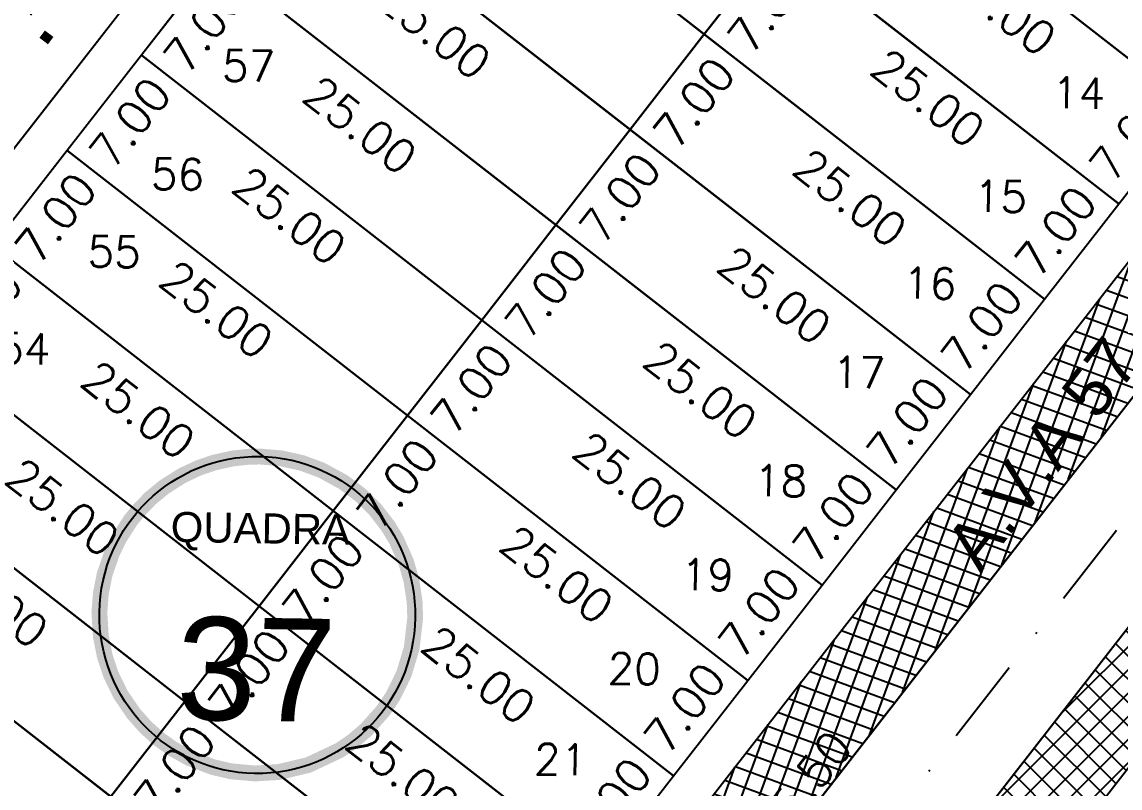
# Model space of a CAD drawing. Header units: millimetres. Extents: x -4430026 to 4783824, y 584 to 9593110.
# Drawn here: x 2118.9 to 2182.6, y 1181.9 to 1226.3 of the extents above; entities that cross this region are included whole.
import ezdxf
from ezdxf.enums import TextEntityAlignment as Align

# ---------------------------------------------------------------- set-up
doc = ezdxf.new("R2010")
doc.units = ezdxf.units.MM
doc.linetypes.add('CONTINUO', pattern=[0])
doc.linetypes.add('DASHDOT', pattern=[1, 0.5, -0.25, 0, -0.25])
for name, color, linetype in [('Bra-Rua Calçadas', 1, 'Continuous'), ('Calçada', 1, 'Continuous'), ('Cota', 8, 'Continuous'), ('EIXO DAS VIAS', 252, 'DASHDOT'), ('Lotes', 2, 'Continuous'), ('Nomes de Ruas', 3, 'Continuous'), ('Numero de lotes', 5, 'Continuous'), ('númeraçãoquadras', 4, 'Continuous'), ('TXT A.VERDES', 7, 'Continuous'), ('Área Verde Alameda etc.', 92, 'Continuous')]:
    doc.layers.add(name, color=color, linetype=linetype)
doc.styles.add('arcad1', font='romans.shx')
doc.styles.add('ARIAL', font='arial.ttf', dxfattribs={"height": 0.25})
doc.styles.add('ROMANS', font='romans.shx')
doc.styles.add('STYLE1', font='sanss___.ttf')
doc.dimstyles.new('BOLA100', dxfattribs={"dimscale": 0, "dimtxt": 1.9, "dimasz": 0.18, "dimexe": 0.18, "dimexo": 0.063, "dimgap": 0, "dimtad": 1, "dimzin": 4, "dimdsep": 46, "dimtxsty": 'ROMANS', "dimcen": 0.09, "dimse1": 1, "dimse2": 1, "dimsd1": 1, "dimsd2": 1, "dimclrt": 256, "dimaunit": 1, "dimadec": 4, "dimazin": 0, "dimtfac": 1.2, "dimtix": 1, "dimtmove": 2, "dimatfit": 3, "dimfxl": 1, "dimtvp": 2, "dimtolj": 1, "dimtzin": 4, "dimarcsym": 0})

# ---------------------------------------------------------------- blocks, each defined once
blk = doc.blocks.new('*D2477')
at = {"layer": 'DEFPOINTS', "color": 0}
for p in [(2117.257, 1213.323), (2119.501, 1211.576), (2112.957, 1207.8)]:
    blk.add_point(p, dxfattribs=at)
at = {"layer": 'Cota', "insert": (2116.601, 1209.398), "char_height": 1.9, "attachment_point": 5, "rotation": 52.09358, "style": 'ROMANS'}
blk.add_mtext('\\A1;7.00', dxfattribs=at)
blk = doc.blocks.new('*D2478')
at = {"layer": 'DEFPOINTS', "color": 0}
for p in [(2121.558, 1218.846), (2123.801, 1217.099), (2117.257, 1213.323)]:
    blk.add_point(p, dxfattribs=at)
at = {"layer": 'Cota', "insert": (2120.902, 1214.921), "char_height": 1.9, "attachment_point": 5, "rotation": 52.09358, "style": 'ROMANS'}
blk.add_mtext('\\A1;7.00', dxfattribs=at)
blk = doc.blocks.new('*D2479')
at = {"layer": 'DEFPOINTS', "color": 0}
for p in [(2125.858, 1224.369), (2128.102, 1222.622), (2121.558, 1218.846)]:
    blk.add_point(p, dxfattribs=at)
at = {"layer": 'Cota', "insert": (2125.202, 1220.444), "char_height": 1.9, "attachment_point": 5, "rotation": 52.09358, "style": 'ROMANS'}
blk.add_mtext('\\A1;7.00', dxfattribs=at)
blk = doc.blocks.new('*D2480')
at = {"layer": 'DEFPOINTS', "color": 0}
for p in [(2130.159, 1229.892), (2132.403, 1228.145), (2125.858, 1224.369)]:
    blk.add_point(p, dxfattribs=at)
at = {"layer": 'Cota', "insert": (2129.503, 1225.967), "char_height": 1.9, "attachment_point": 5, "rotation": 52.09358, "style": 'ROMANS'}
blk.add_mtext('\\A1;7.00', dxfattribs=at)
blk = doc.blocks.new('*D4002')
at = {"layer": 'DEFPOINTS', "color": 0}
for p in [(2100.055, 1191.231), (2098.212, 1188.864), (2119.78, 1175.871)]:
    blk.add_point(p, dxfattribs=at)
at = {"layer": 'Cota', "insert": (2108.658, 1181.934), "char_height": 1.9, "attachment_point": 5, "rotation": 322.09358, "style": 'ROMANS'}
blk.add_mtext('\\A1;25.00', dxfattribs=at)
blk = doc.blocks.new('*D4009')
at = {"layer": 'DEFPOINTS', "color": 0}
for p in [(2104.355, 1196.754), (2102.469, 1194.332), (2124.081, 1181.394)]:
    blk.add_point(p, dxfattribs=at)
at = {"layer": 'Cota', "insert": (2112.916, 1187.402), "char_height": 1.9, "attachment_point": 5, "rotation": 322.09358, "style": 'ROMANS'}
blk.add_mtext('\\A1;25.00', dxfattribs=at)
blk = doc.blocks.new('*D4016')
at = {"layer": 'DEFPOINTS', "color": 0}
for p in [(2108.656, 1202.277), (2106.727, 1199.799), (2128.381, 1186.917)]:
    blk.add_point(p, dxfattribs=at)
at = {"layer": 'Cota', "insert": (2117.173, 1192.869), "char_height": 1.9, "attachment_point": 5, "rotation": 322.09358, "style": 'ROMANS'}
blk.add_mtext('\\A1;25.00', dxfattribs=at)
blk = doc.blocks.new('*D4023')
at = {"layer": 'DEFPOINTS', "color": 0}
for p in [(2112.957, 1207.8), (2110.847, 1205.091), (2132.682, 1192.44)]:
    blk.add_point(p, dxfattribs=at)
at = {"layer": 'Cota', "insert": (2121.293, 1198.161), "char_height": 1.9, "attachment_point": 5, "rotation": 322.09358, "style": 'ROMANS'}
blk.add_mtext('\\A1;25.00', dxfattribs=at)
blk = doc.blocks.new('*D4030')
at = {"layer": 'DEFPOINTS', "color": 0}
for p in [(2117.257, 1213.323), (2115.242, 1210.735), (2136.983, 1197.964)]:
    blk.add_point(p, dxfattribs=at)
at = {"layer": 'Cota', "insert": (2125.688, 1203.805), "char_height": 1.9, "attachment_point": 5, "rotation": 322.09358, "style": 'ROMANS'}
blk.add_mtext('\\A1;25.00', dxfattribs=at)
blk = doc.blocks.new('*D4037')
at = {"layer": 'DEFPOINTS', "color": 0}
for p in [(2121.558, 1218.846), (2119.774, 1216.555), (2141.283, 1203.487)]:
    blk.add_point(p, dxfattribs=at)
at = {"layer": 'Cota', "insert": (2130.22, 1209.625), "char_height": 1.9, "attachment_point": 5, "rotation": 322.09358, "style": 'ROMANS'}
blk.add_mtext('\\A1;25.00', dxfattribs=at)
blk = doc.blocks.new('*D4044')
at = {"layer": 'DEFPOINTS', "color": 0}
for p in [(2125.858, 1224.369), (2124.005, 1221.989), (2145.584, 1209.01)]:
    blk.add_point(p, dxfattribs=at)
at = {"layer": 'Cota', "insert": (2134.451, 1215.059), "char_height": 1.9, "attachment_point": 5, "rotation": 322.09358, "style": 'ROMANS'}
blk.add_mtext('\\A1;25.00', dxfattribs=at)
blk = doc.blocks.new('*D4051')
at = {"layer": 'DEFPOINTS', "color": 0}
for p in [(2130.159, 1229.892), (2128.098, 1227.246), (2149.884, 1214.533)]:
    blk.add_point(p, dxfattribs=at)
at = {"layer": 'Cota', "insert": (2138.545, 1220.316), "char_height": 1.9, "attachment_point": 5, "rotation": 322.09358, "style": 'ROMANS'}
blk.add_mtext('\\A1;25.00', dxfattribs=at)
blk = doc.blocks.new('*D4058')
at = {"layer": 'DEFPOINTS', "color": 0}
for p in [(2134.46, 1235.415), (2132.387, 1232.753), (2154.185, 1220.056)]:
    blk.add_point(p, dxfattribs=at)
at = {"layer": 'Cota', "insert": (2142.833, 1225.823), "char_height": 1.9, "attachment_point": 5, "rotation": 322.09358, "style": 'ROMANS'}
blk.add_mtext('\\A1;25.00', dxfattribs=at)
blk = doc.blocks.new('*D4065')
at = {"layer": 'DEFPOINTS', "color": 0}
for p in [(2138.76, 1240.938), (2136.772, 1238.385), (2158.486, 1225.579)]:
    blk.add_point(p, dxfattribs=at)
at = {"layer": 'Cota', "insert": (2147.219, 1231.455), "char_height": 1.9, "attachment_point": 5, "rotation": 322.09358, "style": 'ROMANS'}
blk.add_mtext('\\A1;25.00', dxfattribs=at)
blk = doc.blocks.new('*D5578')
at = {"layer": 'DEFPOINTS', "color": 0}
for p in [(2128.381, 1186.917), (2148.107, 1171.558), (2146.178, 1169.081)]:
    blk.add_point(p, dxfattribs=at)
at = {"layer": 'Cota', "insert": (2136.899, 1177.51), "char_height": 1.9, "attachment_point": 5, "rotation": 322.09358, "style": 'ROMANS'}
blk.add_mtext('\\A1;25.00', dxfattribs=at)
blk = doc.blocks.new('*D5579')
at = {"layer": 'DEFPOINTS', "color": 0}
for p in [(2132.682, 1192.44), (2152.407, 1177.081), (2150.298, 1174.372)]:
    blk.add_point(p, dxfattribs=at)
at = {"layer": 'Cota', "insert": (2141.019, 1182.801), "char_height": 1.9, "attachment_point": 5, "rotation": 322.09358, "style": 'ROMANS'}
blk.add_mtext('\\A1;25.00', dxfattribs=at)
blk = doc.blocks.new('*D5580')
at = {"layer": 'DEFPOINTS', "color": 0}
for p in [(2136.983, 1197.964), (2156.708, 1182.604), (2154.693, 1180.016)]:
    blk.add_point(p, dxfattribs=at)
at = {"layer": 'Cota', "insert": (2145.414, 1188.445), "char_height": 1.9, "attachment_point": 5, "rotation": 322.09358, "style": 'ROMANS'}
blk.add_mtext('\\A1;25.00', dxfattribs=at)
blk = doc.blocks.new('*D5581')
at = {"layer": 'DEFPOINTS', "color": 0}
for p in [(2141.283, 1203.487), (2161.008, 1188.127), (2159.225, 1185.837)]:
    blk.add_point(p, dxfattribs=at)
at = {"layer": 'Cota', "insert": (2149.946, 1194.266), "char_height": 1.9, "attachment_point": 5, "rotation": 322.09358, "style": 'ROMANS'}
blk.add_mtext('\\A1;25.00', dxfattribs=at)
blk = doc.blocks.new('*D5582')
at = {"layer": 'DEFPOINTS', "color": 0}
for p in [(2145.584, 1209.01), (2165.309, 1193.65), (2163.456, 1191.27)]:
    blk.add_point(p, dxfattribs=at)
at = {"layer": 'Cota', "insert": (2154.176, 1199.699), "char_height": 1.9, "attachment_point": 5, "rotation": 322.09358, "style": 'ROMANS'}
blk.add_mtext('\\A1;25.00', dxfattribs=at)
blk = doc.blocks.new('*D5583')
at = {"layer": 'DEFPOINTS', "color": 0}
for p in [(2149.884, 1214.533), (2169.61, 1199.174), (2167.549, 1196.527)]:
    blk.add_point(p, dxfattribs=at)
at = {"layer": 'Cota', "insert": (2158.27, 1204.956), "char_height": 1.9, "attachment_point": 5, "rotation": 322.09358, "style": 'ROMANS'}
blk.add_mtext('\\A1;25.00', dxfattribs=at)
blk = doc.blocks.new('*D5584')
at = {"layer": 'DEFPOINTS', "color": 0}
for p in [(2154.185, 1220.056), (2173.91, 1204.697), (2171.837, 1202.034)]:
    blk.add_point(p, dxfattribs=at)
at = {"layer": 'Cota', "insert": (2162.558, 1210.464), "char_height": 1.9, "attachment_point": 5, "rotation": 322.09358, "style": 'ROMANS'}
blk.add_mtext('\\A1;25.00', dxfattribs=at)
blk = doc.blocks.new('*D5585')
at = {"layer": 'DEFPOINTS', "color": 0}
for p in [(2158.486, 1225.579), (2178.211, 1210.22), (2176.223, 1207.667)]:
    blk.add_point(p, dxfattribs=at)
at = {"layer": 'Cota', "insert": (2166.944, 1216.096), "char_height": 1.9, "attachment_point": 5, "rotation": 322.09358, "style": 'ROMANS'}
blk.add_mtext('\\A1;25.00', dxfattribs=at)
blk = doc.blocks.new('*D5586')
at = {"layer": 'DEFPOINTS', "color": 0}
for p in [(2162.786, 1231.102), (2182.512, 1215.743), (2180.73, 1213.455)]:
    blk.add_point(p, dxfattribs=at)
at = {"layer": 'Cota', "insert": (2171.451, 1221.884), "char_height": 1.9, "attachment_point": 5, "rotation": 322.09358, "style": 'ROMANS'}
blk.add_mtext('\\A1;25.00', dxfattribs=at)
blk = doc.blocks.new('*D5587')
at = {"layer": 'DEFPOINTS', "color": 0}
for p in [(2167.087, 1236.625), (2186.812, 1221.266), (2184.868, 1218.769)]:
    blk.add_point(p, dxfattribs=at)
at = {"layer": 'Cota', "insert": (2175.589, 1227.198), "char_height": 1.9, "attachment_point": 5, "rotation": 322.09358, "style": 'ROMANS'}
blk.add_mtext('\\A1;25.00', dxfattribs=at)
blk = doc.blocks.new('*D5588')
at = {"layer": 'DEFPOINTS', "color": 0}
for p in [(2171.387, 1242.148), (2191.113, 1226.789), (2189.182, 1224.31)]:
    blk.add_point(p, dxfattribs=at)
at = {"layer": 'Cota', "insert": (2179.903, 1232.739), "char_height": 1.9, "attachment_point": 5, "rotation": 322.09358, "style": 'ROMANS'}
blk.add_mtext('\\A1;25.00', dxfattribs=at)
blk = doc.blocks.new('*D5618')
at = {"layer": 'DEFPOINTS', "color": 0}
for p in [(2155.957, 1183.189), (2156.708, 1182.604), (2152.407, 1177.081)]:
    blk.add_point(p, dxfattribs=at)
at = {"layer": 'Cota', "insert": (2153.057, 1181.011), "char_height": 1.9, "attachment_point": 5, "rotation": 52.09358, "style": 'ROMANS'}
blk.add_mtext('\\A1;7.00', dxfattribs=at)
blk = doc.blocks.new('*D5619')
at = {"layer": 'DEFPOINTS', "color": 0}
for p in [(2160.257, 1188.712), (2161.008, 1188.127), (2156.708, 1182.604)]:
    blk.add_point(p, dxfattribs=at)
at = {"layer": 'Cota', "insert": (2157.357, 1186.534), "char_height": 1.9, "attachment_point": 5, "rotation": 52.09358, "style": 'ROMANS'}
blk.add_mtext('\\A1;7.00', dxfattribs=at)
blk = doc.blocks.new('*D5620')
at = {"layer": 'DEFPOINTS', "color": 0}
for p in [(2164.558, 1194.235), (2165.309, 1193.65), (2161.008, 1188.127)]:
    blk.add_point(p, dxfattribs=at)
at = {"layer": 'Cota', "insert": (2161.658, 1192.057), "char_height": 1.9, "attachment_point": 5, "rotation": 52.09358, "style": 'ROMANS'}
blk.add_mtext('\\A1;7.00', dxfattribs=at)
blk = doc.blocks.new('*D5621')
at = {"layer": 'DEFPOINTS', "color": 0}
for p in [(2168.859, 1199.758), (2169.61, 1199.174), (2165.309, 1193.65)]:
    blk.add_point(p, dxfattribs=at)
at = {"layer": 'Cota', "insert": (2165.959, 1197.581), "char_height": 1.9, "attachment_point": 5, "rotation": 52.09358, "style": 'ROMANS'}
blk.add_mtext('\\A1;7.00', dxfattribs=at)
blk = doc.blocks.new('*D5622')
at = {"layer": 'DEFPOINTS', "color": 0}
for p in [(2173.159, 1205.282), (2173.91, 1204.697), (2169.61, 1199.174)]:
    blk.add_point(p, dxfattribs=at)
at = {"layer": 'Cota', "insert": (2170.259, 1203.104), "char_height": 1.9, "attachment_point": 5, "rotation": 52.09358, "style": 'ROMANS'}
blk.add_mtext('\\A1;7.00', dxfattribs=at)
blk = doc.blocks.new('*D5623')
at = {"layer": 'DEFPOINTS', "color": 0}
for p in [(2177.46, 1210.805), (2178.211, 1210.22), (2173.91, 1204.697)]:
    blk.add_point(p, dxfattribs=at)
at = {"layer": 'Cota', "insert": (2174.56, 1208.627), "char_height": 1.9, "attachment_point": 5, "rotation": 52.09358, "style": 'ROMANS'}
blk.add_mtext('\\A1;7.00', dxfattribs=at)
blk = doc.blocks.new('*D5624')
at = {"layer": 'DEFPOINTS', "color": 0}
for p in [(2181.76, 1216.328), (2182.512, 1215.743), (2178.211, 1210.22)]:
    blk.add_point(p, dxfattribs=at)
at = {"layer": 'Cota', "insert": (2178.861, 1214.15), "char_height": 1.9, "attachment_point": 5, "rotation": 52.09358, "style": 'ROMANS'}
blk.add_mtext('\\A1;7.00', dxfattribs=at)
blk = doc.blocks.new('*D5625')
at = {"layer": 'DEFPOINTS', "color": 0}
for p in [(2186.061, 1221.851), (2186.812, 1221.266), (2182.512, 1215.743)]:
    blk.add_point(p, dxfattribs=at)
at = {"layer": 'Cota', "insert": (2183.161, 1219.673), "char_height": 1.9, "attachment_point": 5, "rotation": 52.09358, "style": 'ROMANS'}
blk.add_mtext('\\A1;7.00', dxfattribs=at)
blk = doc.blocks.new('*D5645')
at = {"layer": 'DEFPOINTS', "color": 0}
for p in [(2128.381, 1186.917), (2130.692, 1185.118), (2124.081, 1181.394)]:
    blk.add_point(p, dxfattribs=at)
at = {"layer": 'Cota', "insert": (2127.793, 1182.94), "char_height": 1.9, "attachment_point": 5, "rotation": 52.09358, "style": 'ROMANS'}
blk.add_mtext('\\A1;7.00', dxfattribs=at)
blk = doc.blocks.new('*D5646')
at = {"layer": 'DEFPOINTS', "color": 0}
for p in [(2132.682, 1192.44), (2134.993, 1190.641), (2128.381, 1186.917)]:
    blk.add_point(p, dxfattribs=at)
at = {"layer": 'Cota', "insert": (2132.093, 1188.463), "char_height": 1.9, "attachment_point": 5, "rotation": 52.09358, "style": 'ROMANS'}
blk.add_mtext('\\A1;7.00', dxfattribs=at)
blk = doc.blocks.new('*D5647')
at = {"layer": 'DEFPOINTS', "color": 0}
for p in [(2136.983, 1197.964), (2139.294, 1196.164), (2132.682, 1192.44)]:
    blk.add_point(p, dxfattribs=at)
at = {"layer": 'Cota', "insert": (2136.394, 1193.986), "char_height": 1.9, "attachment_point": 5, "rotation": 52.09358, "style": 'ROMANS'}
blk.add_mtext('\\A1;7.00', dxfattribs=at)
blk = doc.blocks.new('*D5648')
at = {"layer": 'DEFPOINTS', "color": 0}
for p in [(2141.283, 1203.487), (2143.594, 1201.687), (2136.983, 1197.964)]:
    blk.add_point(p, dxfattribs=at)
at = {"layer": 'Cota', "insert": (2140.694, 1199.509), "char_height": 1.9, "attachment_point": 5, "rotation": 52.09358, "style": 'ROMANS'}
blk.add_mtext('\\A1;7.00', dxfattribs=at)
blk = doc.blocks.new('*D5649')
at = {"layer": 'DEFPOINTS', "color": 0}
for p in [(2145.584, 1209.01), (2147.895, 1207.21), (2141.283, 1203.487)]:
    blk.add_point(p, dxfattribs=at)
at = {"layer": 'Cota', "insert": (2144.995, 1205.032), "char_height": 1.9, "attachment_point": 5, "rotation": 52.09358, "style": 'ROMANS'}
blk.add_mtext('\\A1;7.00', dxfattribs=at)
blk = doc.blocks.new('*D5650')
at = {"layer": 'DEFPOINTS', "color": 0}
for p in [(2149.884, 1214.533), (2152.195, 1212.733), (2145.584, 1209.01)]:
    blk.add_point(p, dxfattribs=at)
at = {"layer": 'Cota', "insert": (2149.296, 1210.555), "char_height": 1.9, "attachment_point": 5, "rotation": 52.09358, "style": 'ROMANS'}
blk.add_mtext('\\A1;7.00', dxfattribs=at)
blk = doc.blocks.new('*D5651')
at = {"layer": 'DEFPOINTS', "color": 0}
for p in [(2154.185, 1220.056), (2156.496, 1218.256), (2149.884, 1214.533)]:
    blk.add_point(p, dxfattribs=at)
at = {"layer": 'Cota', "insert": (2153.596, 1216.079), "char_height": 1.9, "attachment_point": 5, "rotation": 52.09358, "style": 'ROMANS'}
blk.add_mtext('\\A1;7.00', dxfattribs=at)
blk = doc.blocks.new('*D5652')
at = {"layer": 'DEFPOINTS', "color": 0}
for p in [(2158.486, 1225.579), (2160.797, 1223.78), (2154.185, 1220.056)]:
    blk.add_point(p, dxfattribs=at)
at = {"layer": 'Cota', "insert": (2157.897, 1221.602), "char_height": 1.9, "attachment_point": 5, "rotation": 52.09358, "style": 'ROMANS'}
blk.add_mtext('\\A1;7.00', dxfattribs=at)
blk = doc.blocks.new('*D5653')
at = {"layer": 'DEFPOINTS', "color": 0}
for p in [(2162.786, 1231.102), (2165.097, 1229.303), (2158.486, 1225.579)]:
    blk.add_point(p, dxfattribs=at)
at = {"layer": 'Cota', "insert": (2162.197, 1227.125), "char_height": 1.9, "attachment_point": 5, "rotation": 52.09358, "style": 'ROMANS'}
blk.add_mtext('\\A1;7.00', dxfattribs=at)
blk = doc.blocks.new('*D7512')
at = {"layer": 'DEFPOINTS', "color": 0}
for p in [(2236.091, 1280.484), (2081.628, 1082.113), (2083.466, 1080.682)]:
    blk.add_point(p, dxfattribs=at)
at = {"layer": 'Cota', "insert": (2155.587, 1174.738), "char_height": 1.9, "attachment_point": 5, "rotation": 52.09358, "style": 'ROMANS'}
blk.add_mtext('\\A1;251.42', dxfattribs=at)
blk = doc.blocks.new('*D7513')
at = {"layer": 'DEFPOINTS', "color": 0}
for p in [(2239.844, 1277.562), (2240.037, 1277.412), (2089.208, 1083.709)]:
    blk.add_point(p, dxfattribs=at)
at = {"layer": 'Cota', "insert": (2163.68, 1181.294), "char_height": 1.9, "attachment_point": 5, "rotation": 52.09358, "style": 'ROMANS'}
blk.add_mtext('\\A1;245.50', dxfattribs=at)
blk = doc.blocks.new('*D7514')
at = {"layer": 'DEFPOINTS', "color": 0}
for p in [(2246.349, 1272.497), (2095.52, 1078.794), (2097.259, 1077.44)]:
    blk.add_point(p, dxfattribs=at)
at = {"layer": 'Cota', "insert": (2165.485, 1166.48), "char_height": 1.9, "attachment_point": 5, "rotation": 52.09358, "style": 'ROMANS'}
blk.add_mtext('\\A1;245.50', dxfattribs=at)
blk = doc.blocks.new('*D7515')
at = {"layer": 'DEFPOINTS', "color": 0}
for p in [(2250.074, 1269.597), (2250.294, 1269.426), (2095.83, 1071.054)]:
    blk.add_point(p, dxfattribs=at)
at = {"layer": 'Cota', "insert": (2174.033, 1173.558), "char_height": 1.9, "attachment_point": 5, "rotation": 52.09358, "style": 'ROMANS'}
blk.add_mtext('\\A1;251.42', dxfattribs=at)
blk = doc.blocks.new('NUM_quadra')
at = {"color": 6, "const_width": 0.02}
blk.add_lwpolyline([(-0.0134, 0.1996), (-0.034, 0.1971), (-0.0579, 0.1914), (-0.0779, 0.1842), (-0.0981, 0.1743), (-0.1208, 0.1594), (-0.1377, 0.145), (-0.1521, 0.1299), (-0.1625, 0.1166), (-0.1764, 0.0942), (-0.1852, 0.0754), (-0.1941, 0.0483), (-0.1985, 0.0243), (-0.2, 0), (-0.1977, -0.0299), (-0.1921, -0.0556), (-0.1839, -0.0786), (-0.1713, -0.1033), (-0.1546, -0.1269), (-0.1389, -0.1439), (-0.1219, -0.1586), (-0.1046, -0.1705), (-0.0831, -0.1819), (-0.0531, -0.1928), (-0.0302, -0.1977), (0, -0.2), (0.0309, -0.1976), (0.0677, -0.1882), (0.1069, -0.169), (0.124, -0.1569), (0.1407, -0.1421), (0.1614, -0.1181), (0.1737, -0.0992), (0.187, -0.071), (0.1962, -0.0386), (0.2, 0), (0.1989, 0.0205), (0.1943, 0.0473), (0.1871, 0.0707), (0.1741, 0.0984), (0.1635, 0.1151), (0.1472, 0.1354), (0.1285, 0.1533), (0.1063, 0.1694), (0.0782, 0.1841), (0.0533, 0.1928), (0.0267, 0.1982), (0, 0.2)], close=True, dxfattribs=at)
blk.add_circle((0, 0), 0.2)
at = {"color": 3, "insert": (-0.1114, 0.1285), "char_height": 0.038, "width": 0.2663, "attachment_point": 1, "style": 'STYLE1'}
blk.add_mtext('\\fArial|b0|i0|c0|p34;QUADRA', dxfattribs=at)
at = {"color": 3, "style": 'STYLE1'}
blk.add_attdef('00', text='', height=0.13, dxfattribs=at).set_placement((0, -0.1335), align=Align.CENTER)

msp = doc.modelspace()

# ---------------------------------------------------------------- hatches: boundary and pattern name
at = {"layer": 'Área Verde Alameda etc.'}
h = msp.add_hatch(dxfattribs=at)
h.set_pattern_fill('ANSI37', color=256, scale=0.3, angle=24.82082, style=0)
h.set_pattern_definition([(69.82082076, (-350710.31295, -9590084.73025), (-0.894034063135, 0.32857167248), []), (159.82082076, (-350710.31295, -9590084.73025), (-0.32857167248, -0.894034063135), [])])
edge = h.paths.add_edge_path()
edge.add_line((2236.091, 1280.484), (2083.112, 1084.019))
edge.add_line((2083.112, 1084.019), (2081.628, 1082.113))
edge.add_arc((2084.474, 1087.395), 6, 241.68765, 322.09358)
edge.add_line((2089.208, 1083.709), (2240.037, 1277.412))
edge.add_line((2240.037, 1277.412), (2236.091, 1280.484))
h = msp.add_hatch(dxfattribs=at)
h.set_pattern_fill('ANSI37', color=256, scale=0.3, style=0)
h.set_pattern_definition([(45, (-350710.31295, -9590084.73025), (-0.67351920908, 0.67351920908), []), (135, (-350710.31295, -9590084.73025), (-0.67351920908, -0.67351920908), [])])
h.paths.add_polyline_path([(2250.294, 1269.426), (2246.349, 1272.497), (2095.52, 1078.794, 0.365977), (2095.83, 1071.054), (2097.315, 1072.961)])

# ---------------------------------------------------------------- linework, layer by layer
at = {"layer": 'Bra-Rua Calçadas'}
for points in [[(2236.091, 1280.484), (2083.112, 1084.019), (2081.628, 1082.113, 0.365977), (2089.208, 1083.709), (2240.037, 1277.412)], [(2246.349, 1272.497), (2095.52, 1078.794, 0.365977), (2095.83, 1071.054), (2097.315, 1072.961), (2250.294, 1269.426)]]:
    msp.add_lwpolyline(points, format="xyb", close=True, dxfattribs=at)
at = {"layer": 'Calçada', "lineweight": -3}
for p, q in [((2193.139, 1314.845), (2041.867, 1120.572)), ((2193.139, 1314.845), (2041.867, 1120.572)), ((2089.208, 1083.709), (2241.573, 1279.385)), ((2247.885, 1274.47), (2095.52, 1078.794))]:
    msp.add_line(p, q, dxfattribs=at)
for points in [[(2241.573, 1279.385, 0.414214), (2240.525, 1287.805), (2234.875, 1292.205, 0.021754), (2201.134, 1316.195, 0.388955), (2193.139, 1314.845), (2041.867, 1120.572, 0.414214), (2042.915, 1112.151), (2080.788, 1082.661, 0.414214), (2089.208, 1083.709)], [(2241.573, 1279.385, 0.414214), (2240.525, 1287.805), (2234.875, 1292.205, 0.021754), (2201.134, 1316.195, 0.388955), (2193.139, 1314.845), (2041.867, 1120.572, 0.414214), (2042.915, 1112.151), (2080.788, 1082.661, 0.414214), (2089.208, 1083.709)], [(2295.226, 1237.607, 0.414214), (2294.178, 1246.028), (2256.305, 1275.518, 0.414214), (2247.885, 1274.47), (2095.52, 1078.794, 0.414214), (2096.568, 1070.374), (2134.441, 1040.884, 0.414214), (2142.861, 1041.932)], [(2295.226, 1237.607, 0.414214), (2294.178, 1246.028), (2256.305, 1275.518, 0.414214), (2247.885, 1274.47), (2095.52, 1078.794, 0.414214), (2096.568, 1070.374), (2134.441, 1040.884, 0.414214), (2142.861, 1041.932)]]:
    msp.add_lwpolyline(points, format="xyb", close=True, dxfattribs=at)
at = {"layer": 'EIXO DAS VIAS', "ltscale": 10}
msp.add_line((2032.567, 1115.139, 103.708), (2195.561, 1324.465, 103.708), dxfattribs=at)
at = {"layer": 'EIXO DAS VIAS', "ltscale": 10, "elevation": 103.708}
msp.add_lwpolyline([(2086.22, 1073.361), (2250.872, 1284.818)], dxfattribs=at)
at = {"layer": 'Lotes', "lineweight": -3}
for p, q in [((2186.812, 1221.266), (2147.361, 1251.985)), ((2182.512, 1215.743), (2143.061, 1246.462)), ((2178.211, 1210.22), (2138.76, 1240.938)), ((2173.91, 1204.697), (2134.46, 1235.415)), ((2169.61, 1199.174), (2130.159, 1229.892)), ((2165.309, 1193.65), (2125.858, 1224.369)), ((2161.008, 1188.127), (2121.558, 1218.846)), ((2156.708, 1182.604), (2117.257, 1213.323)), ((2152.407, 1177.081), (2112.957, 1207.8)), ((2148.107, 1171.558), (2108.656, 1202.277)), ((2143.806, 1166.035), (2104.355, 1196.754))]:
    msp.add_line(p, q, dxfattribs=at)
at = {"layer": 'Lotes', "linetype": 'CONTINUO', "lineweight": -3}
for p, q in [((2138.76, 1240.938), (2158.486, 1225.579)), ((2158.486, 1225.579), (2138.76, 1240.938)), ((2167.087, 1236.625), (2186.812, 1221.266)), ((2186.812, 1221.266), (2167.087, 1236.625)), ((2134.46, 1235.415), (2154.185, 1220.056)), ((2154.185, 1220.056), (2134.46, 1235.415)), ((2158.486, 1225.579), (2162.786, 1231.102)), ((2162.786, 1231.102), (2158.486, 1225.579)), ((2162.786, 1231.102), (2182.512, 1215.743)), ((2182.512, 1215.743), (2162.786, 1231.102)), ((2130.159, 1229.892), (2125.858, 1224.369)), ((2130.159, 1229.892), (2149.884, 1214.533)), ((2149.884, 1214.533), (2130.159, 1229.892)), ((2154.185, 1220.056), (2158.486, 1225.579)), ((2158.486, 1225.579), (2154.185, 1220.056)), ((2158.486, 1225.579), (2178.211, 1210.22)), ((2178.211, 1210.22), (2158.486, 1225.579)), ((2125.858, 1224.369), (2121.558, 1218.846)), ((2125.858, 1224.369), (2145.584, 1209.01)), ((2145.584, 1209.01), (2125.858, 1224.369)), ((2149.884, 1214.533), (2154.185, 1220.056)), ((2154.185, 1220.056), (2149.884, 1214.533)), ((2154.185, 1220.056), (2173.91, 1204.697)), ((2173.91, 1204.697), (2154.185, 1220.056)), ((2121.558, 1218.846), (2117.257, 1213.323)), ((2121.558, 1218.846), (2141.283, 1203.487)), ((2141.283, 1203.487), (2121.558, 1218.846)), ((2145.584, 1209.01), (2149.884, 1214.533)), ((2149.884, 1214.533), (2145.584, 1209.01)), ((2149.884, 1214.533), (2169.61, 1199.174)), ((2169.61, 1199.174), (2149.884, 1214.533)), ((2117.257, 1213.323), (2136.983, 1197.964)), ((2136.983, 1197.964), (2117.257, 1213.323)), ((2141.283, 1203.487), (2145.584, 1209.01)), ((2145.584, 1209.01), (2141.283, 1203.487)), ((2145.584, 1209.01), (2165.309, 1193.65)), ((2165.309, 1193.65), (2145.584, 1209.01)), ((2112.957, 1207.8), (2132.682, 1192.44)), ((2132.682, 1192.44), (2112.957, 1207.8)), ((2136.983, 1197.964), (2141.283, 1203.487)), ((2141.283, 1203.487), (2136.983, 1197.964)), ((2141.283, 1203.487), (2161.008, 1188.127)), ((2161.008, 1188.127), (2141.283, 1203.487)), ((2108.656, 1202.277), (2128.381, 1186.917)), ((2128.381, 1186.917), (2108.656, 1202.277)), ((2132.682, 1192.44), (2136.983, 1197.964)), ((2136.983, 1197.964), (2132.682, 1192.44)), ((2136.983, 1197.964), (2156.708, 1182.604)), ((2156.708, 1182.604), (2136.983, 1197.964)), ((2104.355, 1196.754), (2124.081, 1181.394)), ((2124.081, 1181.394), (2104.355, 1196.754)), ((2128.381, 1186.917), (2132.682, 1192.44)), ((2132.682, 1192.44), (2128.381, 1186.917)), ((2132.682, 1192.44), (2152.407, 1177.081)), ((2152.407, 1177.081), (2132.682, 1192.44)), ((2124.081, 1181.394), (2128.381, 1186.917)), ((2128.381, 1186.917), (2124.081, 1181.394)), ((2128.381, 1186.917), (2148.107, 1171.558)), ((2148.107, 1171.558), (2128.381, 1186.917))]:
    msp.add_line(p, q, dxfattribs=at)
at = {"layer": 'Lotes'}
for p, q in [((2167.087, 1236.625), (2186.812, 1221.266)), ((2186.812, 1221.266), (2167.087, 1236.625)), ((2162.786, 1231.102), (2158.486, 1225.579)), ((2162.786, 1231.102), (2182.512, 1215.743)), ((2182.512, 1215.743), (2162.786, 1231.102)), ((2158.486, 1225.579), (2154.185, 1220.056)), ((2158.486, 1225.579), (2178.211, 1210.22)), ((2178.211, 1210.22), (2158.486, 1225.579)), ((2154.185, 1220.056), (2149.884, 1214.533)), ((2154.185, 1220.056), (2173.91, 1204.697)), ((2173.91, 1204.697), (2154.185, 1220.056)), ((2149.884, 1214.533), (2145.584, 1209.01)), ((2149.884, 1214.533), (2169.61, 1199.174)), ((2169.61, 1199.174), (2149.884, 1214.533)), ((2145.584, 1209.01), (2141.283, 1203.487)), ((2145.584, 1209.01), (2165.309, 1193.65)), ((2165.309, 1193.65), (2145.584, 1209.01)), ((2141.283, 1203.487), (2136.983, 1197.964)), ((2141.283, 1203.487), (2161.008, 1188.127)), ((2161.008, 1188.127), (2141.283, 1203.487)), ((2136.983, 1197.964), (2132.682, 1192.44)), ((2136.983, 1197.964), (2156.708, 1182.604)), ((2156.708, 1182.604), (2136.983, 1197.964)), ((2132.682, 1192.44), (2128.381, 1186.917)), ((2132.682, 1192.44), (2152.407, 1177.081)), ((2152.407, 1177.081), (2132.682, 1192.44)), ((2128.381, 1186.917), (2124.081, 1181.394)), ((2128.381, 1186.917), (2148.107, 1171.558)), ((2148.107, 1171.558), (2128.381, 1186.917))]:
    msp.add_line(p, q, dxfattribs=at)
for points in [[(2143.061, 1246.462), (2138.76, 1240.938), (2158.486, 1225.579), (2162.786, 1231.102)], [(2171.387, 1242.148), (2167.087, 1236.625), (2186.812, 1221.266), (2191.113, 1226.789)], [(2138.76, 1240.938), (2134.46, 1235.415), (2154.185, 1220.056), (2158.486, 1225.579)], [(2167.087, 1236.625), (2162.786, 1231.102), (2182.512, 1215.743), (2186.812, 1221.266)], [(2134.46, 1235.415), (2130.159, 1229.892), (2149.884, 1214.533), (2154.185, 1220.056)], [(2162.786, 1231.102), (2158.486, 1225.579), (2178.211, 1210.22), (2182.512, 1215.743)], [(2130.159, 1229.892), (2125.858, 1224.369), (2145.584, 1209.01), (2149.884, 1214.533)], [(2158.486, 1225.579), (2154.185, 1220.056), (2173.91, 1204.697), (2178.211, 1210.22)], [(2125.858, 1224.369), (2121.558, 1218.846), (2141.283, 1203.487), (2145.584, 1209.01)], [(2154.185, 1220.056), (2149.884, 1214.533), (2169.61, 1199.174), (2173.91, 1204.697)], [(2121.558, 1218.846), (2117.257, 1213.323), (2136.983, 1197.964), (2141.283, 1203.487)], [(2149.884, 1214.533), (2145.584, 1209.01), (2165.309, 1193.65), (2169.61, 1199.174)], [(2117.257, 1213.323), (2112.957, 1207.8), (2132.682, 1192.44), (2136.983, 1197.964)], [(2145.584, 1209.01), (2141.283, 1203.487), (2161.008, 1188.127), (2165.309, 1193.65)], [(2112.957, 1207.8), (2108.656, 1202.277), (2128.381, 1186.917), (2132.682, 1192.44)], [(2141.283, 1203.487), (2136.983, 1197.964), (2156.708, 1182.604), (2161.008, 1188.127)], [(2108.656, 1202.277), (2104.355, 1196.754), (2124.081, 1181.394), (2128.381, 1186.917)], [(2136.983, 1197.964), (2132.682, 1192.44), (2152.407, 1177.081), (2156.708, 1182.604)], [(2104.355, 1196.754), (2100.055, 1191.231), (2119.78, 1175.871), (2124.081, 1181.394)], [(2132.682, 1192.44), (2128.381, 1186.917), (2148.107, 1171.558), (2152.407, 1177.081)], [(2128.381, 1186.917), (2124.081, 1181.394), (2143.806, 1166.035), (2148.107, 1171.558)]]:
    msp.add_lwpolyline(points, close=True, dxfattribs=at)
at = {"layer": 'Área Verde Alameda etc.'}
for points in [[(2236.091, 1280.484), (2083.112, 1084.019), (2081.628, 1082.113, 0.365977), (2089.208, 1083.709), (2240.037, 1277.412)], [(2246.349, 1272.497), (2095.52, 1078.794, 0.365977), (2095.83, 1071.054), (2097.315, 1072.961), (2250.294, 1269.426)]]:
    msp.add_lwpolyline(points, format="xyb", close=True, dxfattribs=at)

# ---------------------------------------------------------------- block references
at = {"layer": 'númeraçãoquadras', "linetype": 'ByBlock', "extrusion": (0.084411, -0.001453, 0.99643)}
ref = msp.add_blockref('NUM_quadra', (1228.447, -2095.39, 282.359), dxfattribs=dict(at, xscale=45.93175888075766, yscale=45.93175888024863, zscale=45.93175853019476, rotation=270.0385460294471))
ref.add_attrib('00', '37', dxfattribs={"layer": '0', "color": 3, "extrusion": (0.084411, -0.001453, 0.99643), "height": 5.9711, "rotation": 270.03855, "style": 'STYLE1'}).set_placement((1222.317, -2095.394, 282.359), align=Align.CENTER)

# ---------------------------------------------------------------- texts
at = {"layer": 'Nomes de Ruas', "extrusion": (-0.066244, -0.055846, 0.996239), "style": 'ARIAL'}
msp.add_text('RUA 11  .', height=4, rotation=102.96746, dxfattribs=at).set_placement((430.684, 2390.575, -207.837), align=Align.MIDDLE_CENTER)
at = {"layer": 'Numero de lotes', "style": 'arcad1'}
for s, p in [('57', (2132.079, 1223.748, 103.708)), ('14', (2180.185, 1222.178, 103.708)), ('56', (2127.958, 1217.47, 103.708)), ('15', (2175.654, 1216.183, 103.708)), ('55', (2124.283, 1212.979, 103.708)), ('16', (2171.554, 1211.147, 103.708)), ('54', (2119.045, 1207.355, 103.708)), ('17', (2167.453, 1205.973, 103.708)), ('18', (2162.916, 1199.702, 103.708)), ('19', (2158.671, 1194.254, 103.708)), ('20', (2154.426, 1188.806, 103.708)), ('21', (2150.156, 1183.547, 103.708))]:
    msp.add_text(s, height=1.8, rotation=358.97539, dxfattribs=at).set_placement(p, align=Align.MIDDLE_CENTER)
at = {"layer": 'TXT A.VERDES', "linetype": 'CONTINUO', "insert": (2172.265, 1196.01, 103.708), "char_height": 2.8, "width": 43.98267, "attachment_point": 1, "rotation": 52.55739, "style": 'arcad1'}
msp.add_mtext('{\\fArial|b0|i0|c0|p34;A.V.A 57}', dxfattribs=at)

# ---------------------------------------------------------------- dimensions: what is measured, and where the dimension line sits
at = {"layer": 'Cota'}
for base, p1, p2, angle, picture, middle in [((2083.466, 1080.682), (2236.091, 1280.484), (2081.628, 1082.113), 232.09358, '*D7512', (2155.587, 1174.738)), ((2097.259, 1077.44), (2246.349, 1272.497), (2095.52, 1078.794), 232.09358, '*D7514', (2165.485, 1166.48)), ((2250.074, 1269.597), (2095.83, 1071.054), (2250.294, 1269.426), 52.09358, '*D7515', (2174.033, 1173.558))]:
    dim = msp.add_linear_dim(base=base, p1=p1, p2=p2, angle=angle, dimstyle='BOLA100', override={"dimscale": 1}, dxfattribs=at)
    dim.commit()
    dim.dimension.update_dxf_attribs({"geometry": picture, "text_midpoint": middle, "dimtype": 161})
dim = msp.add_aligned_dim(p1=(2089.208, 1083.709), p2=(2240.037, 1277.412), distance=0.244, dimstyle='BOLA100', override={"dimscale": 1}, dxfattribs=at)
dim.commit()
dim.dimension.update_dxf_attribs({"geometry": '*D7513', "text_midpoint": (2163.68, 1181.294)})
for base, p1, p2, angle, picture, middle in [((2189.182, 1224.31), (2171.387, 1242.148), (2191.113, 1226.789), 322.09358, '*D5588', (2179.903, 1232.739)), ((2136.772, 1238.385), (2158.486, 1225.579), (2138.76, 1240.938), 322.09358, '*D4065', (2147.219, 1231.455)), ((2184.868, 1218.769), (2167.087, 1236.625), (2186.812, 1221.266), 322.09358, '*D5587', (2175.589, 1227.198)), ((2132.387, 1232.753), (2154.185, 1220.056), (2134.46, 1235.415), 322.09358, '*D4058', (2142.833, 1225.823)), ((2165.097, 1229.303), (2158.486, 1225.579), (2162.786, 1231.102), 232.09358, '*D5653', (2162.197, 1227.125)), ((2180.73, 1213.455), (2162.786, 1231.102), (2182.512, 1215.743), 322.09358, '*D5586', (2171.451, 1221.884)), ((2132.403, 1228.145), (2125.858, 1224.369), (2130.159, 1229.892), 232.09358, '*D2480', (2129.503, 1225.967)), ((2128.098, 1227.246), (2149.884, 1214.533), (2130.159, 1229.892), 322.09358, '*D4051', (2138.545, 1220.316)), ((2160.797, 1223.78), (2154.185, 1220.056), (2158.486, 1225.579), 232.09358, '*D5652', (2157.897, 1221.602)), ((2176.223, 1207.667), (2158.486, 1225.579), (2178.211, 1210.22), 322.09358, '*D5585', (2166.944, 1216.096)), ((2128.102, 1222.622), (2121.558, 1218.846), (2125.858, 1224.369), 232.09358, '*D2479', (2125.202, 1220.444)), ((2124.005, 1221.989), (2145.584, 1209.01), (2125.858, 1224.369), 322.09358, '*D4044', (2134.451, 1215.059)), ((2186.061, 1221.851), (2182.512, 1215.743), (2186.812, 1221.266), 232.09358, '*D5625', (2183.161, 1219.673)), ((2156.496, 1218.256), (2149.884, 1214.533), (2154.185, 1220.056), 232.09358, '*D5651', (2153.596, 1216.079)), ((2171.837, 1202.034), (2154.185, 1220.056), (2173.91, 1204.697), 322.09358, '*D5584', (2162.558, 1210.464)), ((2123.801, 1217.099), (2117.257, 1213.323), (2121.558, 1218.846), 232.09358, '*D2478', (2120.902, 1214.921)), ((2119.774, 1216.555), (2141.283, 1203.487), (2121.558, 1218.846), 322.09358, '*D4037', (2130.22, 1209.625)), ((2181.76, 1216.328), (2178.211, 1210.22), (2182.512, 1215.743), 232.09358, '*D5624', (2178.861, 1214.15)), ((2152.195, 1212.733), (2145.584, 1209.01), (2149.884, 1214.533), 232.09358, '*D5650', (2149.296, 1210.555)), ((2167.549, 1196.527), (2149.884, 1214.533), (2169.61, 1199.174), 322.09358, '*D5583', (2158.27, 1204.956)), ((2119.501, 1211.576), (2112.957, 1207.8), (2117.257, 1213.323), 232.09358, '*D2477', (2116.601, 1209.398)), ((2115.242, 1210.735), (2136.983, 1197.964), (2117.257, 1213.323), 322.09358, '*D4030', (2125.688, 1203.805)), ((2177.46, 1210.805), (2173.91, 1204.697), (2178.211, 1210.22), 232.09358, '*D5623', (2174.56, 1208.627)), ((2147.895, 1207.21), (2141.283, 1203.487), (2145.584, 1209.01), 232.09358, '*D5649', (2144.995, 1205.032)), ((2163.456, 1191.27), (2145.584, 1209.01), (2165.309, 1193.65), 322.09358, '*D5582', (2154.176, 1199.699)), ((2110.847, 1205.091), (2132.682, 1192.44), (2112.957, 1207.8), 322.09358, '*D4023', (2121.293, 1198.161)), ((2173.159, 1205.282), (2169.61, 1199.174), (2173.91, 1204.697), 232.09358, '*D5622', (2170.259, 1203.104)), ((2143.594, 1201.687), (2136.983, 1197.964), (2141.283, 1203.487), 232.09358, '*D5648', (2140.694, 1199.509)), ((2159.225, 1185.837), (2141.283, 1203.487), (2161.008, 1188.127), 322.09358, '*D5581', (2149.946, 1194.266)), ((2106.727, 1199.799), (2128.381, 1186.917), (2108.656, 1202.277), 322.09358, '*D4016', (2117.173, 1192.869)), ((2168.859, 1199.758), (2165.309, 1193.65), (2169.61, 1199.174), 232.09358, '*D5621', (2165.959, 1197.581)), ((2139.294, 1196.164), (2132.682, 1192.44), (2136.983, 1197.964), 232.09358, '*D5647', (2136.394, 1193.986)), ((2154.693, 1180.016), (2136.983, 1197.964), (2156.708, 1182.604), 322.09358, '*D5580', (2145.414, 1188.445)), ((2102.469, 1194.332), (2124.081, 1181.394), (2104.355, 1196.754), 322.09358, '*D4009', (2112.916, 1187.402)), ((2164.558, 1194.235), (2161.008, 1188.127), (2165.309, 1193.65), 232.09358, '*D5620', (2161.658, 1192.057)), ((2134.993, 1190.641), (2128.381, 1186.917), (2132.682, 1192.44), 232.09358, '*D5646', (2132.093, 1188.463)), ((2150.298, 1174.372), (2132.682, 1192.44), (2152.407, 1177.081), 322.09358, '*D5579', (2141.019, 1182.801)), ((2098.212, 1188.864), (2119.78, 1175.871), (2100.055, 1191.231), 322.09358, '*D4002', (2108.658, 1181.934)), ((2160.257, 1188.712), (2156.708, 1182.604), (2161.008, 1188.127), 232.09358, '*D5619', (2157.357, 1186.534)), ((2130.692, 1185.118), (2124.081, 1181.394), (2128.381, 1186.917), 232.09358, '*D5645', (2127.793, 1182.94)), ((2146.178, 1169.081), (2128.381, 1186.917), (2148.107, 1171.558), 322.09358, '*D5578', (2136.899, 1177.51)), ((2155.957, 1183.189), (2152.407, 1177.081), (2156.708, 1182.604), 232.09358, '*D5618', (2153.057, 1181.011))]:
    dim = msp.add_linear_dim(base=base, p1=p1, p2=p2, angle=angle, dimstyle='BOLA100', override={"dimscale": 1}, dxfattribs=at)
    dim.commit()
    dim.dimension.update_dxf_attribs({"geometry": picture, "text_midpoint": middle})

doc.saveas('drawing.dxf')
